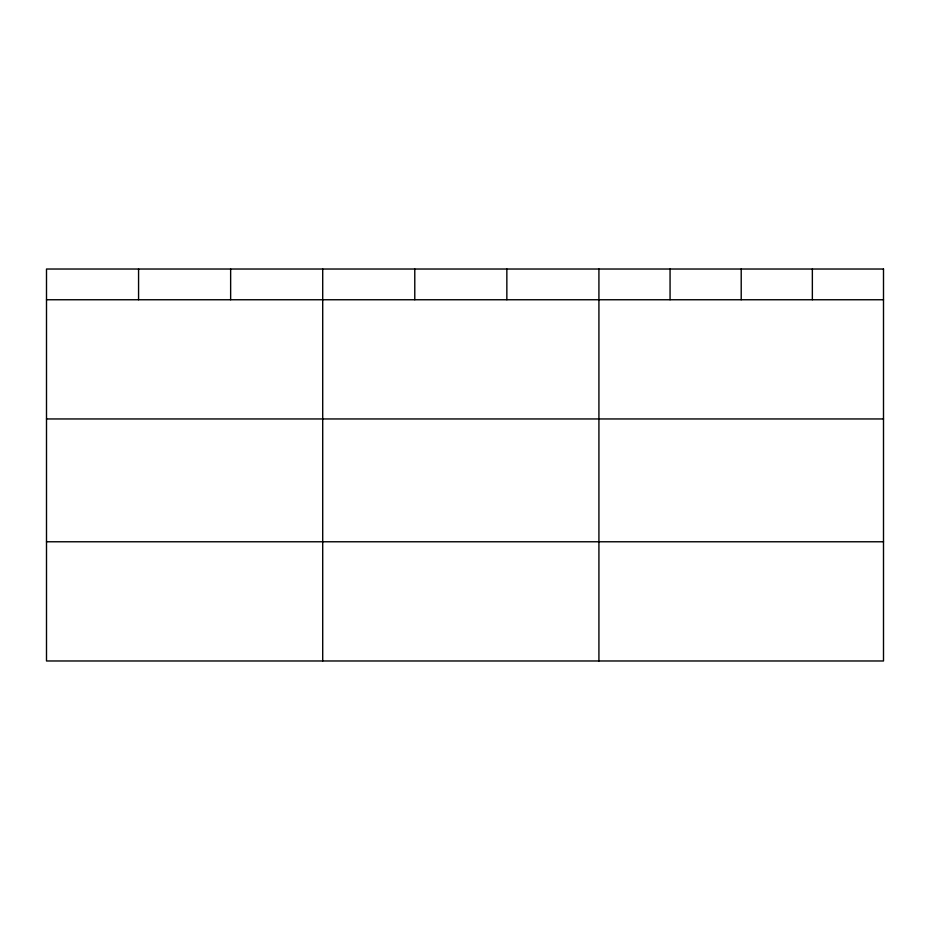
<?xml version="1.0" encoding="UTF-8"?>
<svg xmlns="http://www.w3.org/2000/svg" width="930" height="930" viewBox="0 0 930 930"><rect width="100%" height="100%" fill="white"/><g stroke="black" fill="none" stroke-linecap="round" stroke-linejoin="round"><path stroke-width="1.4" d="M46.5 299.751L883.5 299.751M46.5 418.953L883.5 418.953M46.5 541.772L883.5 541.772M812.355 269.026L812.355 299.751M741.21 269.026L741.21 299.751M670.065 269.026L670.065 299.751M598.92 269.026L598.92 660.974M506.85 269.026L506.85 299.751M414.78 269.026L414.78 299.751M322.71 269.026L322.71 660.974M230.64 269.026L230.64 299.751M138.57 269.026L138.57 299.751M883.5 269.026L46.5 269.026L46.5 660.974L883.5 660.974L883.5 269.026"/></g></svg>
